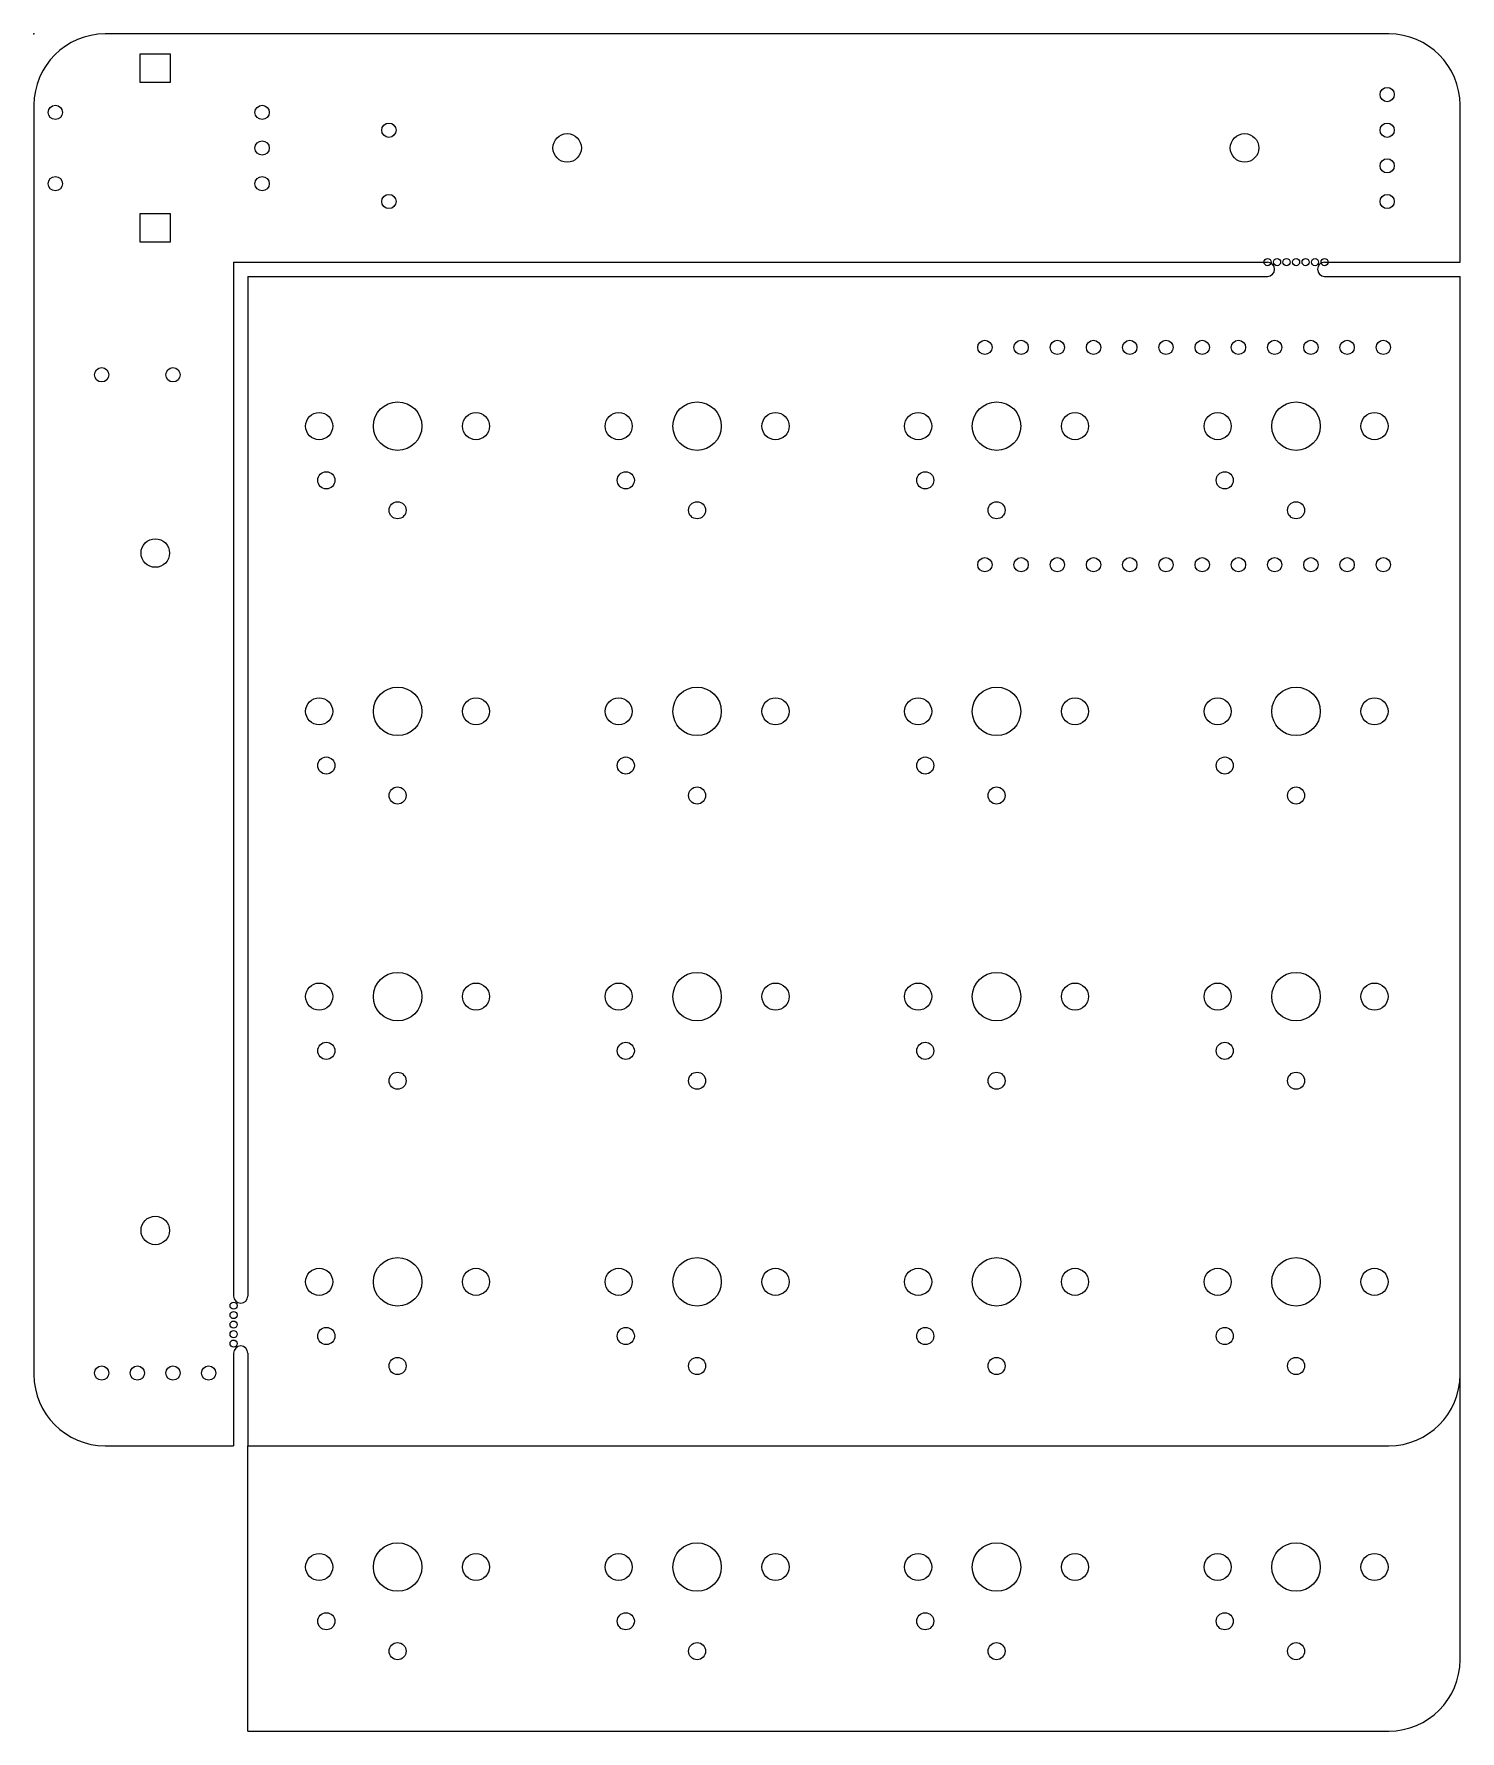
# Model space of a CAD drawing. Extents: x 0 to 100, y -119 to 0.
import ezdxf

# ---------------------------------------------------------------- set-up
doc = ezdxf.new("R2010")
doc.units = 0
doc.header["$PDSIZE"] = -5
doc.layers.get('0').update_dxf_attribs({"linetype": 'CONTINUOUS'})
doc.layers.add('THICK_SOLID_LAYER', color=7, linetype='CONTINUOUS')

msp = doc.modelspace()

# ---------------------------------------------------------------- linework, layer by layer
for p, q in [((95, 0), (5, 0)), ((7.45, -1.4), (9.55, -1.4)), ((7.45, -3.4), (7.45, -1.4)), ((9.55, -1.4), (9.55, -3.4)), ((9.55, -3.4), (7.45, -3.4)), ((0, -5), (0, -94)), ((100, -16), (100, -5)), ((7.45, -12.6), (9.55, -12.6)), ((7.45, -14.6), (7.45, -12.6)), ((9.55, -12.6), (9.55, -14.6)), ((9.55, -14.6), (7.45, -14.6)), ((100, -94), (100, -17)), ((100, -114), (100, -94)), ((5, -99), (14, -99)), ((15, -99), (95, -99)), ((15, -119), (95, -119))]:
    msp.add_line(p, q)
for centre, radius in [((94.89, -4.25), 0.5), ((1.5, -5.5), 0.5), ((16, -5.5), 0.5), ((24.89, -6.75), 0.5), ((37.39, -7.99), 1), ((84.89, -7.99), 1), ((94.89, -6.75), 0.5), ((16, -8), 0.5), ((94.89, -9.25), 0.5), ((1.5, -10.5), 0.5), ((16, -10.5), 0.5), ((24.89, -11.75), 0.5), ((94.89, -11.75), 0.5), ((66.68, -21.98), 0.5), ((69.22, -21.98), 0.5), ((71.76, -21.98), 0.5), ((74.3, -21.98), 0.5), ((76.84, -21.98), 0.5), ((79.38, -21.98), 0.5), ((81.92, -21.98), 0.5), ((84.46, -21.98), 0.5), ((87, -21.98), 0.5), ((89.54, -21.98), 0.5), ((92.08, -21.98), 0.5), ((94.62, -21.98), 0.5), ((4.75, -23.9), 0.5), ((9.75, -23.9), 0.5), ((25.5, -27.5), 1.7), ((46.5, -27.5), 1.7), ((67.5, -27.5), 1.7), ((88.5, -27.5), 1.7), ((20, -27.5), 0.95), ((31, -27.5), 0.95), ((41, -27.5), 0.95), ((52, -27.5), 0.95), ((62, -27.5), 0.95), ((73, -27.5), 0.95), ((83, -27.5), 0.95), ((94, -27.5), 0.95), ((20.5, -31.3), 0.6), ((41.5, -31.3), 0.6), ((62.5, -31.3), 0.6), ((83.5, -31.3), 0.6), ((25.5, -33.4), 0.6), ((46.5, -33.4), 0.6), ((67.5, -33.4), 0.6), ((88.5, -33.4), 0.6), ((8.51, -36.4), 1), ((66.68, -37.22), 0.5), ((69.22, -37.22), 0.5), ((71.76, -37.22), 0.5), ((74.3, -37.22), 0.5), ((76.84, -37.22), 0.5), ((79.38, -37.22), 0.5), ((81.92, -37.22), 0.5), ((84.46, -37.22), 0.5), ((87, -37.22), 0.5), ((89.54, -37.22), 0.5), ((92.08, -37.22), 0.5), ((94.62, -37.22), 0.5), ((25.5, -47.5), 1.7), ((46.5, -47.5), 1.7), ((67.5, -47.5), 1.7), ((88.5, -47.5), 1.7), ((20, -47.5), 0.95), ((31, -47.5), 0.95), ((41, -47.5), 0.95), ((52, -47.5), 0.95), ((62, -47.5), 0.95), ((73, -47.5), 0.95), ((83, -47.5), 0.95), ((94, -47.5), 0.95), ((20.5, -51.3), 0.6), ((41.5, -51.3), 0.6), ((62.5, -51.3), 0.6), ((83.5, -51.3), 0.6), ((25.5, -53.4), 0.6), ((46.5, -53.4), 0.6), ((67.5, -53.4), 0.6), ((88.5, -53.4), 0.6), ((20, -67.5), 0.95), ((25.5, -67.5), 1.7), ((31, -67.5), 0.95), ((41, -67.5), 0.95), ((46.5, -67.5), 1.7), ((52, -67.5), 0.95), ((62, -67.5), 0.95), ((67.5, -67.5), 1.7), ((73, -67.5), 0.95), ((83, -67.5), 0.95), ((88.5, -67.5), 1.7), ((94, -67.5), 0.95), ((20.5, -71.3), 0.6), ((41.5, -71.3), 0.6), ((62.5, -71.3), 0.6), ((83.5, -71.3), 0.6), ((25.5, -73.4), 0.6), ((46.5, -73.4), 0.6), ((67.5, -73.4), 0.6), ((88.5, -73.4), 0.6), ((8.51, -83.9), 1), ((20, -87.5), 0.95), ((20, -87.5), 0.95), ((25.5, -87.5), 1.7), ((25.5, -87.5), 1.7), ((31, -87.5), 0.95), ((31, -87.5), 0.95), ((41, -87.5), 0.95), ((46.5, -87.5), 1.7), ((52, -87.5), 0.95), ((62, -87.5), 0.95), ((67.5, -87.5), 1.7), ((73, -87.5), 0.95), ((83, -87.5), 0.95), ((88.5, -87.5), 1.7), ((94, -87.5), 0.95), ((20.5, -91.3), 0.6), ((20.5, -91.3), 0.6), ((41.5, -91.3), 0.6), ((62.5, -91.3), 0.6), ((83.5, -91.3), 0.6), ((25.5, -93.4), 0.6), ((25.5, -93.4), 0.6), ((46.5, -93.4), 0.6), ((67.5, -93.4), 0.6), ((88.5, -93.4), 0.6), ((4.75, -93.9), 0.5), ((7.25, -93.9), 0.5), ((9.75, -93.9), 0.5), ((12.25, -93.9), 0.5), ((25.5, -107.5), 1.7), ((46.5, -107.5), 1.7), ((67.5, -107.5), 1.7), ((88.5, -107.5), 1.7), ((20, -107.5), 0.95), ((31, -107.5), 0.95), ((41, -107.5), 0.95), ((52, -107.5), 0.95), ((62, -107.5), 0.95), ((73, -107.5), 0.95), ((83, -107.5), 0.95), ((94, -107.5), 0.95), ((20.5, -111.3), 0.6), ((41.5, -111.3), 0.6), ((62.5, -111.3), 0.6), ((83.5, -111.3), 0.6), ((25.5, -113.4), 0.6), ((46.5, -113.4), 0.6), ((67.5, -113.4), 0.6), ((88.5, -113.4), 0.6)]:
    msp.add_circle(centre, radius)
for centre, start, end in [((5, -5), 90, 180), ((95, -5), 0, 90), ((5, -94), 180, 270), ((95, -94), 270, 0), ((95, -114), 270, 0)]:
    msp.add_arc(centre, 5, start, end)
at = {"layer": 'THICK_SOLID_LAYER'}
for p, q in [((14, -16), (86.5, -16)), ((14, -16), (14, -88.5)), ((90.5, -16), (100, -16)), ((15, -17), (86.5, -17)), ((15, -17), (15, -88.5)), ((90.5, -17), (100, -17)), ((14, -92.5), (14, -99)), ((15, -92.5), (15, -99)), ((15, -119), (15, -99))]:
    msp.add_line(p, q, dxfattribs=at)
for centre in [(86.5, -16), (87.17, -16), (87.83, -16), (88.5, -16), (89.17, -16), (89.83, -16), (90.5, -16), (14, -89.17), (14, -89.83), (14, -90.5), (14, -91.17), (14, -91.83)]:
    msp.add_circle(centre, 0.25, dxfattribs=at)
for centre, start, end in [((86.5, -16.5), 270, 90), ((90.5, -16.5), 90, 270), ((14.5, -88.5), 180, 0), ((14.5, -92.5), 360, 180)]:
    msp.add_arc(centre, 0.5, start, end, dxfattribs=at)
msp.add_point((0, 0), dxfattribs=at)

doc.saveas('drawing.dxf')
